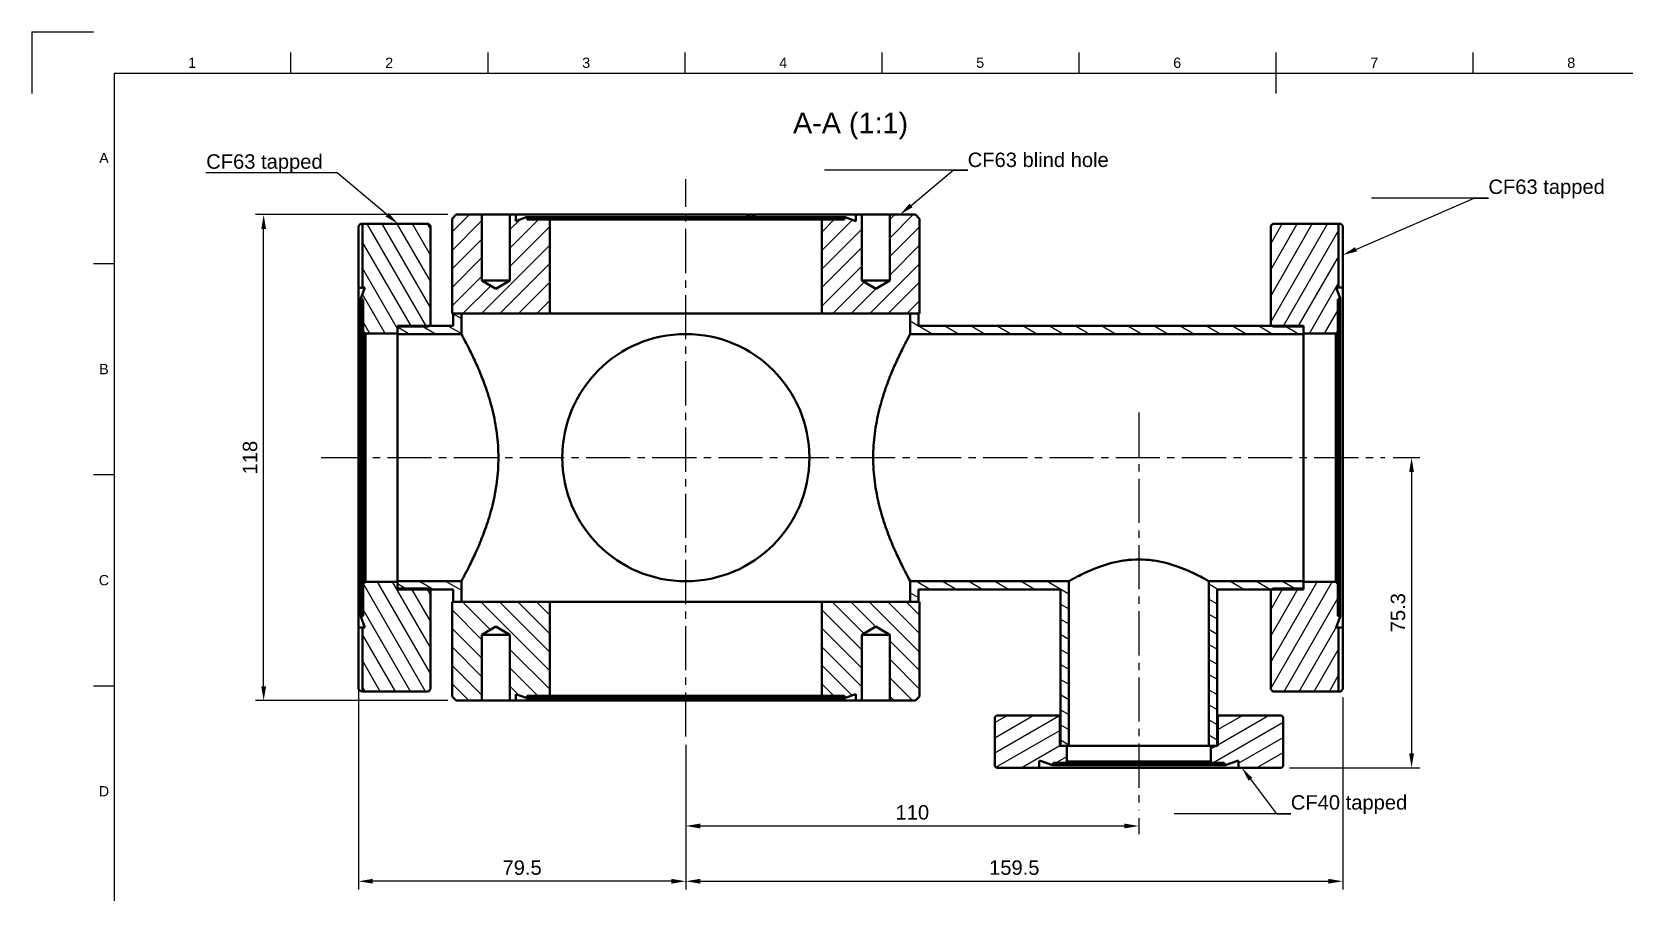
# Model space of a CAD drawing. Header units: millimetres. Extents: x 0 to 594, y 0 to 420.
# Drawn here: x 0 to 386.8, y 210.9 to 420 of the extents above; entities that cross this region are included whole.
import ezdxf
from ezdxf import colors
from ezdxf.entities.mleader import LeaderData, LeaderLine
from ezdxf.enums import TextEntityAlignment as Align
from ezdxf.math import Vec2, Vec3

# ---------------------------------------------------------------- set-up
doc = ezdxf.new("R2010")
doc.units = ezdxf.units.MM
doc.header["$LTSCALE"] = 0.75
doc.linetypes.add('CENTER2', pattern=[28.575, 19.05, -3.175, 3.175, -3.175])
for name, color, linetype, lineweight in [('Border', 7, 'Continuous', 25), ('FD_Dimensions', 7, 'Continuous', 25), ('Hatching', 7, 'Continuous', 25), ('Leaders', 7, 'Continuous', 25), ('Smart Centers', 7, 'CENTER2', 25), ('View Labels', 7, 'Continuous', 25), ('Visible', 7, 'Continuous', 50)]:
    doc.layers.add(name, color=color, linetype=linetype, lineweight=lineweight)
doc.styles.add('FusionTitle', font='')
doc.styles.get("Standard").update_dxf_attribs({"font": 'arial.ttf'})
doc.styles.get('FusionTitle').set_extended_font_data('Arial Unicode MS')
doc.dimstyles.new('Dim-ISO-25', dxfattribs={"dimtxt": 3.5, "dimasz": 3.5, "dimexe": 2, "dimexo": 2, "dimgap": 1.5, "dimtad": 1, "dimzin": 12, "dimdsep": 46, "dimtxsty": 'Standard', "dimcen": 0, "dimazin": 3, "dimtp": 0.1, "dimtm": 0.1, "dimtfac": 0.714, "dimtmove": 0, "dimatfit": 3, "dimfxl": 1, "dimtzin": 12, "dimarcsym": 0})

# ---------------------------------------------------------------- blocks, each defined once
blk = doc.blocks.new('ISO_A2_SHEET')
at = {"layer": 'Border'}
for p, q in [((0, 420), (15, 420)), ((0, 420), (0, 405)), ((62.8335, 415), (62.8335, 410)), ((110.6668, 415), (110.6668, 410)), ((158.5001, 415), (158.5001, 410)), ((206.3334, 415), (206.3334, 410)), ((254.1667, 415), (254.1667, 410)), ((302, 415), (302, 405)), ((349.8333, 415), (349.8333, 410)), ((20, 410), (584, 410)), ((20, 410), (20, 10)), ((15, 363.75), (20, 363.75)), ((15, 312.5), (20, 312.5)), ((15, 261.25), (20, 261.25))]:
    blk.add_line(p, q, dxfattribs=at)
at = {"layer": 'Border', "style": 'FusionTitle'}
for s, p in [('1', (38.91685, 412.5)), ('2', (86.75015, 412.5)), ('3', (134.58345, 412.5)), ('4', (182.41675, 412.5)), ('5', (230.25005, 412.5)), ('6', (278.08335, 412.5)), ('7', (325.91665, 412.5)), ('8', (373.74995, 412.5)), ('A', (17.5, 389.375)), ('B', (17.5, 338.125)), ('C', (17.5, 286.875)), ('D', (17.5, 235.625))]:
    blk.add_text(s, height=2.5, dxfattribs=at).set_placement(p, align=Align.MIDDLE)
blk = doc.blocks.new('*U12')
at = {"layer": 'Smart Centers', "color": 0, "ltscale": 0.75, "transparency": 16777216}
blk.add_line((-88.504499, 0), (169.74001, 0), dxfattribs=at)
blk = doc.blocks.new('*U13')
at = {"layer": 'Smart Centers', "color": 0, "ltscale": 0.75, "transparency": 16777216}
blk.add_line((0, -100.200818), (0, 35.072889), dxfattribs=at)
blk = doc.blocks.new('*U14')
at = {"layer": 'Smart Centers', "color": 0, "ltscale": 0.75, "transparency": 16777216}
blk.add_line((0, 61.922732), (0, -34.554201), dxfattribs=at)
blk = doc.blocks.new('*D33')
at = {"layer": 'Defpoints', "color": 0, "transparency": 16777216}
for p in [(79.275122, 275.37594), (158.775122, 248.922857), (79.275122, 213.771952)]:
    blk.add_point(p, dxfattribs=at)
at = {"layer": 'FD_Dimensions', "color": 0, "lineweight": -2, "transparency": 16777216}
for p, q in [((79.275122, 273.37594), (79.275122, 211.771952)), ((158.775122, 246.922857), (158.775122, 211.771952)), ((155.275122, 213.771952), (82.775122, 213.771952))]:
    blk.add_line(p, q, dxfattribs=at)
at = {"layer": 'FD_Dimensions', "color": 0, "transparency": 16777216}
for points in [[(82.775122, 214.355285), (82.775122, 213.188618), (79.275122, 213.771952)], [(155.275122, 214.355285), (155.275122, 213.188618), (158.775122, 213.771952)]]:
    blk.add_solid(points, dxfattribs=at)
at = {"layer": 'FD_Dimensions', "color": 0, "transparency": 16777216, "insert": (119.025122, 217.058957), "char_height": 3.5, "attachment_point": 5}
blk.add_mtext('79.5', dxfattribs=at)
blk = doc.blocks.new('*D34')
at = {"layer": 'Defpoints', "color": 0, "transparency": 16777216}
for p in [(318.275122, 260.375897), (158.775122, 248.922857), (318.275122, 213.771952)]:
    blk.add_point(p, dxfattribs=at)
at = {"layer": 'FD_Dimensions', "color": 0, "lineweight": -2, "transparency": 16777216}
for p, q in [((318.275122, 258.375897), (318.275122, 211.771952)), ((158.775122, 246.922857), (158.775122, 211.771952)), ((162.275122, 213.771952), (314.775122, 213.771952))]:
    blk.add_line(p, q, dxfattribs=at)
at = {"layer": 'FD_Dimensions', "color": 0, "transparency": 16777216}
for points in [[(162.275122, 214.355285), (162.275122, 213.188618), (158.775122, 213.771952)], [(314.775122, 214.355285), (314.775122, 213.188618), (318.275122, 213.771952)]]:
    blk.add_solid(points, dxfattribs=at)
at = {"layer": 'FD_Dimensions', "color": 0, "transparency": 16777216, "insert": (238.525122, 217.058957), "char_height": 3.5, "attachment_point": 5}
blk.add_mtext('159.5', dxfattribs=at)
blk = doc.blocks.new('*D35')
at = {"layer": 'Defpoints', "color": 0, "transparency": 16777216}
for p in [(158.775122, 248.922857), (268.775122, 231.069474), (268.775122, 227.193235)]:
    blk.add_point(p, dxfattribs=at)
at = {"layer": 'FD_Dimensions', "lineweight": -2, "transparency": 16777216}
for p, q in [((158.775122, 246.922857), (158.775122, 225.193235)), ((268.775122, 229.069474), (268.775122, 225.193235)), ((162.275122, 227.193235), (265.275122, 227.193235))]:
    blk.add_line(p, q, dxfattribs=at)
at = {"layer": 'FD_Dimensions', "transparency": 16777216}
for points in [[(162.275122, 227.776568), (162.275122, 226.609902), (158.775122, 227.193235)], [(265.275122, 227.776568), (265.275122, 226.609902), (268.775122, 227.193235)]]:
    blk.add_solid(points, dxfattribs=at)
at = {"layer": 'FD_Dimensions', "color": 0, "transparency": 16777216, "insert": (213.775122, 230.480241), "char_height": 3.5, "attachment_point": 5}
blk.add_mtext('110', dxfattribs=at)
blk = doc.blocks.new('*D36')
at = {"layer": 'Defpoints', "color": 0, "transparency": 16777216}
for p in [(328.515133, 316.623675), (303.375122, 241.323675), (334.98539, 241.323675)]:
    blk.add_point(p, dxfattribs=at)
at = {"layer": 'FD_Dimensions', "color": 0, "lineweight": -2, "transparency": 16777216}
for p, q in [((330.515133, 316.623675), (336.98539, 316.623675)), ((334.98539, 313.123675), (334.98539, 244.823675)), ((305.375122, 241.323675), (336.98539, 241.323675))]:
    blk.add_line(p, q, dxfattribs=at)
at = {"layer": 'FD_Dimensions', "color": 0, "transparency": 16777216}
for points in [[(334.402056, 313.123675), (335.568723, 313.123675), (334.98539, 316.623675)], [(334.402056, 244.823675), (335.568723, 244.823675), (334.98539, 241.323675)]]:
    blk.add_solid(points, dxfattribs=at)
at = {"layer": 'FD_Dimensions', "color": 0, "transparency": 16777216, "insert": (331.697191, 278.973675), "char_height": 3.5, "attachment_point": 5, "rotation": 90}
blk.add_mtext('75.3', dxfattribs=at)
blk = doc.blocks.new('*D37')
at = {"layer": 'Defpoints', "color": 0, "transparency": 16777216}
for p in [(56.274485, 375.623675), (103.025122, 375.623675), (103.025122, 257.623675)]:
    blk.add_point(p, dxfattribs=at)
at = {"layer": 'FD_Dimensions', "lineweight": -2, "transparency": 16777216}
for p, q in [((101.025122, 375.623675), (54.274485, 375.623675)), ((56.274485, 261.123675), (56.274485, 372.123675)), ((101.025122, 257.623675), (54.274485, 257.623675))]:
    blk.add_line(p, q, dxfattribs=at)
at = {"layer": 'FD_Dimensions', "transparency": 16777216}
for points in [[(55.691152, 372.123675), (56.857818, 372.123675), (56.274485, 375.623675)], [(55.691152, 261.123675), (56.857818, 261.123675), (56.274485, 257.623675)]]:
    blk.add_solid(points, dxfattribs=at)
at = {"layer": 'FD_Dimensions', "color": 0, "transparency": 16777216, "insert": (52.98748, 316.623675), "char_height": 3.5, "attachment_point": 5, "rotation": 90}
blk.add_mtext('118', dxfattribs=at)

msp = doc.modelspace()

# ---------------------------------------------------------------- hatches: boundary and pattern name
at = {"layer": 'Hatching'}
h = msp.add_hatch(dxfattribs=at)
h.set_pattern_fill('ANSI31', color=256, style=0)
edge = h.paths.add_edge_path(flags=0)
edge.add_line((117.5, 374.05), (117.5, 375.624))
edge.add_line((117.5, 375.624), (116.075, 375.624))
edge.add_line((116.075, 375.624), (116.075, 359.664))
edge.add_line((116.075, 359.664), (112.675, 357.621))
edge.add_line((112.675, 357.621), (109.275, 359.664))
edge.add_line((109.275, 359.664), (109.275, 375.624))
edge.add_line((109.275, 375.624), (103.025, 375.624))
edge.add_line((103.025, 375.624), (102.025, 374.624))
edge.add_line((102.025, 374.624), (102.025, 351.624))
edge.add_line((102.025, 351.624), (102.275, 351.624))
edge.add_line((102.275, 351.624), (104.275, 351.624))
edge.add_line((104.275, 351.624), (125.775, 351.624))
edge.add_line((125.775, 351.624), (125.775, 374.424))
edge.add_line((125.775, 374.424), (120.228, 374.424))
edge.add_line((120.228, 374.424), (120.186, 374.894))
edge.add_ellipse((120.087, 374.885), major_axis=(0.0996, 0.0087), ratio=1, start_angle=360, end_angle=465)
edge.add_line((120.053, 374.979), (117.5, 374.05))
edge = h.paths.add_edge_path(flags=0)
edge.add_line((200.05, 375.624), (200.05, 374.05))
edge.add_line((200.05, 374.05), (197.498, 374.979))
edge.add_ellipse((197.463, 374.885), major_axis=(0.0342, 0.094), ratio=1, start_angle=360, end_angle=465)
edge.add_line((197.364, 374.894), (197.323, 374.424))
edge.add_line((197.323, 374.424), (191.775, 374.424))
edge.add_line((191.775, 374.424), (191.775, 351.624))
edge.add_line((191.775, 351.624), (213.275, 351.624))
edge.add_line((213.275, 351.624), (215.275, 351.624))
edge.add_line((215.275, 351.624), (215.525, 351.624))
edge.add_line((215.525, 351.624), (215.525, 374.624))
edge.add_line((215.525, 374.624), (214.525, 375.624))
edge.add_line((214.525, 375.624), (208.275, 375.624))
edge.add_line((208.275, 375.624), (208.275, 359.664))
edge.add_line((208.275, 359.664), (204.875, 357.621))
edge.add_line((204.875, 357.621), (201.475, 359.664))
edge.add_line((201.475, 359.664), (201.475, 375.624))
edge.add_line((201.475, 375.624), (200.05, 375.624))
h = msp.add_hatch(dxfattribs=at)
h.set_pattern_fill('ANSI31', color=256, angle=75, style=0)
h.paths.add_polyline_path([(79.875, 355.224), (80.475, 355.005), (80.475, 347.274), (80.975, 346.774), (88.775, 346.774), (88.775, 348.424), (96.275, 348.424), (96.475, 348.624), (96.775, 348.924), (96.775, 372.874), (96.275, 373.374), (80.275, 373.374), (80.275, 357.899), (80.849, 357.899)], flags=0)
h.paths.add_polyline_path([(80.475, 278.242), (79.875, 278.024), (80.849, 275.349), (80.275, 275.349), (80.275, 259.874), (96.275, 259.874), (96.775, 260.374), (96.775, 284.324), (96.475, 284.624), (96.275, 284.824), (88.775, 284.824), (88.775, 286.474), (80.975, 286.474), (80.475, 285.974)], flags=0)
h = msp.add_hatch(dxfattribs=at)
h.set_pattern_fill('ANSI31', color=256, angle=15, style=0)
h.paths.add_polyline_path([(317.075, 355.005), (317.675, 355.224), (316.702, 357.899), (317.275, 357.899), (317.275, 373.374), (301.275, 373.374), (300.775, 372.874), (300.775, 348.924), (301.075, 348.624), (301.275, 348.424), (308.775, 348.424), (308.775, 346.774), (316.575, 346.774), (317.075, 347.274)], flags=0)
h.paths.add_polyline_path([(317.675, 278.024), (317.075, 278.242), (317.075, 285.974), (316.575, 286.474), (308.775, 286.474), (308.775, 284.824), (301.275, 284.824), (301.075, 284.624), (300.775, 284.324), (300.775, 260.374), (301.275, 259.874), (317.275, 259.874), (317.275, 275.349), (316.702, 275.349)], flags=0)
h = msp.add_hatch(dxfattribs=at)
h.set_pattern_fill('ANSI31', color=256, angle=105, style=0)
h.paths.add_polyline_path([(213.275, 351.624), (213.275, 346.624), (308.775, 346.624), (308.775, 346.774), (308.775, 348.424), (308.775, 348.624), (301.075, 348.624), (215.275, 348.624), (215.275, 351.624)], flags=0)
h.paths.add_polyline_path([(287.775, 246.624), (287.775, 284.624), (301.075, 284.624), (308.775, 284.624), (308.775, 284.824), (308.775, 286.474), (308.775, 286.624), (285.775, 286.624), (285.775, 246.624), (286.275, 246.624)], flags=0)
h.paths.add_polyline_path([(102.275, 348.624), (96.475, 348.624), (88.775, 348.624), (88.775, 348.424), (88.775, 346.774), (88.775, 346.624), (104.275, 346.624), (104.275, 351.624), (102.275, 351.624)], flags=0)
h.paths.add_polyline_path([(88.775, 284.624), (96.475, 284.624), (102.275, 284.624), (102.275, 281.624), (104.275, 281.624), (104.275, 286.624), (88.775, 286.624), (88.775, 286.474), (88.775, 284.824)], flags=0)
h.paths.add_polyline_path([(215.275, 281.624), (215.275, 284.624), (249.775, 284.624), (249.775, 246.624), (251.275, 246.624), (251.775, 246.624), (251.775, 286.624), (213.275, 286.624), (213.275, 281.624)], flags=0)
h = msp.add_hatch(dxfattribs=at)
h.set_pattern_fill('ANSI31', color=256, angle=90, style=0)
edge = h.paths.add_edge_path(flags=0)
edge.add_line((117.5, 257.624), (117.5, 259.197))
edge.add_line((117.5, 259.197), (120.053, 258.268))
edge.add_ellipse((120.087, 258.362), major_axis=(-0.0342, -0.094), ratio=1, start_angle=360, end_angle=465)
edge.add_line((120.186, 258.354), (120.228, 258.824))
edge.add_line((120.228, 258.824), (125.775, 258.824))
edge.add_line((125.775, 258.824), (125.775, 281.624))
edge.add_line((125.775, 281.624), (104.275, 281.624))
edge.add_line((104.275, 281.624), (102.275, 281.624))
edge.add_line((102.275, 281.624), (102.025, 281.624))
edge.add_line((102.025, 281.624), (102.025, 258.624))
edge.add_line((102.025, 258.624), (103.025, 257.624))
edge.add_line((103.025, 257.624), (109.275, 257.624))
edge.add_line((109.275, 257.624), (109.275, 273.584))
edge.add_line((109.275, 273.584), (112.675, 275.627))
edge.add_line((112.675, 275.627), (116.075, 273.584))
edge.add_line((116.075, 273.584), (116.075, 257.624))
edge.add_line((116.075, 257.624), (117.5, 257.624))
edge = h.paths.add_edge_path(flags=0)
edge.add_line((200.05, 259.197), (200.05, 257.624))
edge.add_line((200.05, 257.624), (201.475, 257.624))
edge.add_line((201.475, 257.624), (201.475, 273.584))
edge.add_line((201.475, 273.584), (204.875, 275.627))
edge.add_line((204.875, 275.627), (208.275, 273.584))
edge.add_line((208.275, 273.584), (208.275, 257.624))
edge.add_line((208.275, 257.624), (214.525, 257.624))
edge.add_line((214.525, 257.624), (215.525, 258.624))
edge.add_line((215.525, 258.624), (215.525, 281.624))
edge.add_line((215.525, 281.624), (215.275, 281.624))
edge.add_line((215.275, 281.624), (213.275, 281.624))
edge.add_line((213.275, 281.624), (191.775, 281.624))
edge.add_line((191.775, 281.624), (191.775, 258.824))
edge.add_line((191.775, 258.824), (197.323, 258.824))
edge.add_line((197.323, 258.824), (197.364, 258.354))
edge.add_ellipse((197.463, 258.362), major_axis=(-0.0996, -0.0087), ratio=1, start_angle=360, end_angle=465)
edge.add_line((197.498, 258.268), (200.05, 259.197))
h = msp.add_hatch(dxfattribs=at)
h.set_pattern_fill('ANSI31', color=256, angle=-15, style=0)
edge = h.paths.add_edge_path(flags=0)
edge.add_line((289.507, 242.524), (289.725, 241.924))
edge.add_line((289.725, 241.924), (292.682, 243))
edge.add_ellipse((292.75, 242.812), major_axis=(-0.068, 0.188), ratio=1, start_angle=-110, end_angle=0, ccw=False)
edge.add_line((292.95, 242.812), (292.95, 241.324))
edge.add_line((292.95, 241.324), (303.375, 241.324))
edge.add_line((303.375, 241.324), (303.775, 241.724))
edge.add_line((303.775, 241.724), (303.775, 253.624))
edge.add_line((303.775, 253.624), (303.375, 254.024))
edge.add_line((303.375, 254.024), (288.275, 254.024))
edge.add_line((288.275, 254.024), (287.975, 253.724))
edge.add_line((287.975, 253.724), (287.975, 246.624))
edge.add_line((287.975, 246.624), (287.775, 246.624))
edge.add_line((287.775, 246.624), (286.275, 246.624))
edge.add_line((286.275, 246.624), (286.275, 242.824))
edge.add_line((286.275, 242.824), (286.575, 242.524))
edge.add_line((286.575, 242.524), (289.507, 242.524))
edge = h.paths.add_edge_path(flags=0)
edge.add_line((247.825, 241.924), (248.044, 242.524))
edge.add_line((248.044, 242.524), (250.975, 242.524))
edge.add_line((250.975, 242.524), (251.275, 242.824))
edge.add_line((251.275, 242.824), (251.275, 246.624))
edge.add_line((251.275, 246.624), (249.775, 246.624))
edge.add_line((249.775, 246.624), (249.575, 246.624))
edge.add_line((249.575, 246.624), (249.575, 253.724))
edge.add_line((249.575, 253.724), (249.275, 254.024))
edge.add_line((249.275, 254.024), (234.175, 254.024))
edge.add_line((234.175, 254.024), (233.775, 253.624))
edge.add_line((233.775, 253.624), (233.775, 241.724))
edge.add_line((233.775, 241.724), (234.175, 241.324))
edge.add_line((234.175, 241.324), (244.6, 241.324))
edge.add_line((244.6, 241.324), (244.6, 242.812))
edge.add_ellipse((244.8, 242.812), major_axis=(-0.2, 0), ratio=1, start_angle=250, end_angle=360, ccw=False)
edge.add_line((244.869, 243), (247.825, 241.924))

# ---------------------------------------------------------------- linework, layer by layer
at = {"layer": 'Visible'}
for p, q in [((103.025, 375.624), (102.025, 374.624)), ((109.275, 375.624), (103.025, 375.624)), ((109.275, 359.664), (109.275, 375.624)), ((116.075, 375.624), (109.275, 375.624)), ((116.075, 375.624), (116.075, 359.664)), ((117.5, 375.624), (116.075, 375.624)), ((117.5, 374.05), (117.5, 375.624)), ((173.455, 375.624), (117.5, 375.624)), ((173.455, 375.624), (175.672, 375.624)), ((200.05, 375.624), (175.672, 375.624)), ((201.475, 375.624), (200.05, 375.624)), ((200.05, 375.624), (200.05, 374.05)), ((208.275, 375.624), (201.475, 375.624)), ((201.475, 359.664), (201.475, 375.624)), ((208.275, 375.624), (208.275, 359.664)), ((214.525, 375.624), (208.275, 375.624)), ((215.525, 374.624), (214.525, 375.624)), ((79.775, 373.354), (79.275, 372.854)), ((79.275, 372.854), (79.275, 357.871)), ((79.775, 373.354), (80.275, 373.354)), ((80.275, 373.374), (80.275, 357.899)), ((96.275, 373.374), (80.275, 373.374)), ((96.775, 372.874), (96.275, 373.374)), ((96.775, 348.924), (96.775, 372.874)), ((102.025, 374.624), (102.025, 351.624)), ((120.053, 374.979), (117.5, 374.05)), ((197.463, 374.985), (120.087, 374.985)), ((120.228, 374.424), (120.186, 374.894)), ((125.775, 374.424), (120.228, 374.424)), ((125.775, 351.624), (125.775, 374.424)), ((191.775, 374.424), (125.775, 374.424)), ((191.775, 374.424), (191.775, 351.624)), ((197.323, 374.424), (191.775, 374.424)), ((197.364, 374.894), (197.323, 374.424)), ((200.05, 374.05), (197.498, 374.979)), ((215.525, 351.624), (215.525, 374.624)), ((301.275, 373.374), (300.775, 372.874)), ((300.775, 372.874), (300.775, 348.924)), ((317.275, 373.374), (301.275, 373.374)), ((317.275, 357.899), (317.275, 373.374)), ((317.275, 373.371), (317.775, 373.371)), ((318.275, 372.871), (317.775, 373.371)), ((318.275, 357.896), (318.275, 372.871)), ((80.275, 357.871), (79.275, 357.871)), ((79.275, 275.376), (79.275, 357.871)), ((80.849, 357.899), (79.875, 355.224)), ((80.275, 357.899), (80.849, 357.899)), ((80.275, 357.899), (80.275, 357.871)), ((112.675, 357.621), (109.275, 359.664)), ((116.075, 359.664), (109.275, 359.664)), ((116.075, 359.664), (112.675, 357.621)), ((208.275, 359.664), (201.475, 359.664)), ((204.875, 357.621), (201.475, 359.664)), ((208.275, 359.664), (204.875, 357.621)), ((316.702, 357.899), (317.275, 357.899)), ((317.675, 355.224), (316.702, 357.899)), ((317.275, 357.896), (317.275, 357.899)), ((318.275, 357.896), (317.275, 357.896)), ((318.275, 357.896), (318.275, 275.352)), ((79.875, 355.224), (80.475, 355.005)), ((79.875, 278.024), (79.875, 355.224)), ((80.475, 355.005), (80.475, 347.274)), ((317.075, 355.005), (317.675, 355.224)), ((317.075, 347.274), (317.075, 355.005)), ((317.675, 355.224), (317.675, 278.024)), ((88.775, 348.624), (88.775, 346.624)), ((102.275, 348.624), (88.775, 348.624)), ((88.775, 348.424), (96.275, 348.424)), ((88.775, 346.774), (88.775, 348.424)), ((96.275, 348.424), (96.775, 348.924)), ((96.775, 348.924), (96.775, 348.624)), ((102.025, 351.624), (125.775, 351.624)), ((102.275, 351.624), (102.275, 348.624)), ((104.275, 351.624), (102.275, 351.624)), ((104.275, 346.624), (104.275, 351.624)), ((125.775, 351.624), (191.775, 351.624)), ((191.775, 351.624), (215.525, 351.624)), ((215.275, 351.624), (213.275, 351.624)), ((213.275, 351.624), (213.275, 346.624)), ((215.275, 348.624), (215.275, 351.624)), ((308.775, 348.624), (215.275, 348.624)), ((300.775, 348.924), (301.275, 348.424)), ((300.775, 348.624), (300.775, 348.924)), ((301.275, 348.424), (308.775, 348.424)), ((308.775, 346.624), (308.775, 348.624)), ((308.775, 348.424), (308.775, 346.774)), ((80.475, 347.274), (80.975, 346.774)), ((80.475, 285.974), (80.475, 347.274)), ((80.975, 346.774), (88.775, 346.774)), ((80.975, 346.774), (80.975, 286.474)), ((88.775, 346.624), (104.275, 346.624)), ((88.775, 286.624), (88.775, 346.624)), ((213.275, 346.624), (308.775, 346.624)), ((308.775, 346.774), (316.575, 346.774)), ((308.775, 346.624), (308.775, 286.624)), ((316.575, 346.774), (317.075, 347.274)), ((316.575, 286.474), (316.575, 346.774)), ((317.075, 347.274), (317.075, 285.974)), ((80.975, 286.474), (80.475, 285.974)), ((88.775, 286.474), (80.975, 286.474)), ((88.775, 286.624), (88.775, 284.624)), ((104.275, 286.624), (88.775, 286.624)), ((88.775, 284.824), (88.775, 286.474)), ((104.275, 281.624), (104.275, 286.624)), ((213.275, 286.624), (213.275, 281.624)), ((251.775, 286.624), (213.275, 286.624)), ((251.775, 246.624), (251.775, 286.624)), ((285.775, 286.624), (285.775, 246.624)), ((308.775, 286.624), (285.775, 286.624)), ((308.775, 284.624), (308.775, 286.624)), ((308.775, 286.474), (308.775, 284.824)), ((316.575, 286.474), (308.775, 286.474)), ((317.075, 285.974), (316.575, 286.474)), ((80.475, 285.974), (80.475, 278.242)), ((96.275, 284.824), (88.775, 284.824)), ((88.775, 284.624), (102.275, 284.624)), ((96.775, 284.324), (96.275, 284.824)), ((96.775, 284.624), (96.775, 284.324)), ((96.775, 260.374), (96.775, 284.324)), ((102.275, 284.624), (102.275, 281.624)), ((215.275, 284.624), (249.775, 284.624)), ((215.275, 281.624), (215.275, 284.624)), ((249.775, 284.624), (249.775, 246.624)), ((287.775, 284.624), (308.775, 284.624)), ((287.775, 246.624), (287.775, 284.624)), ((301.275, 284.824), (300.775, 284.324)), ((300.775, 284.324), (300.775, 284.624)), ((300.775, 284.324), (300.775, 260.374)), ((308.775, 284.824), (301.275, 284.824)), ((317.075, 278.242), (317.075, 285.974)), ((102.025, 281.624), (102.025, 258.624)), ((125.775, 281.624), (102.025, 281.624)), ((102.275, 281.624), (104.275, 281.624)), ((125.775, 258.824), (125.775, 281.624)), ((191.775, 281.624), (125.775, 281.624)), ((191.775, 281.624), (191.775, 258.824)), ((215.525, 281.624), (191.775, 281.624)), ((213.275, 281.624), (215.275, 281.624)), ((215.525, 258.624), (215.525, 281.624)), ((79.275, 275.376), (79.275, 260.394)), ((79.275, 275.376), (80.275, 275.376)), ((80.475, 278.242), (79.875, 278.024)), ((79.875, 278.024), (80.849, 275.349)), ((80.275, 275.349), (80.275, 275.376)), ((80.275, 275.349), (80.275, 259.874)), ((80.849, 275.349), (80.275, 275.349)), ((109.275, 273.584), (112.675, 275.627)), ((112.675, 275.627), (116.075, 273.584)), ((201.475, 273.584), (204.875, 275.627)), ((204.875, 275.627), (208.275, 273.584)), ((316.702, 275.349), (317.675, 278.024)), ((317.275, 275.349), (316.702, 275.349)), ((317.675, 278.024), (317.075, 278.242)), ((317.275, 275.352), (318.275, 275.352)), ((317.275, 275.352), (317.275, 275.349)), ((317.275, 259.874), (317.275, 275.349)), ((318.275, 260.376), (318.275, 275.352)), ((109.275, 257.624), (109.275, 273.584)), ((109.275, 273.584), (116.075, 273.584)), ((116.075, 273.584), (116.075, 257.624)), ((201.475, 257.624), (201.475, 273.584)), ((201.475, 273.584), (208.275, 273.584)), ((208.275, 273.584), (208.275, 257.624)), ((79.275, 260.394), (79.775, 259.894)), ((80.275, 259.894), (79.775, 259.894)), ((80.275, 259.874), (96.275, 259.874)), ((96.275, 259.874), (96.775, 260.374)), ((117.5, 259.197), (120.053, 258.268)), ((117.5, 257.624), (117.5, 259.197)), ((197.498, 258.268), (200.05, 259.197)), ((200.05, 259.197), (200.05, 257.624)), ((300.775, 260.374), (301.275, 259.874)), ((301.275, 259.874), (317.275, 259.874)), ((317.775, 259.876), (317.275, 259.876)), ((317.775, 259.876), (318.275, 260.376)), ((102.025, 258.624), (103.025, 257.624)), ((103.025, 257.624), (109.275, 257.624)), ((109.275, 257.624), (116.075, 257.624)), ((116.075, 257.624), (117.5, 257.624)), ((117.5, 257.624), (141.878, 257.624)), ((120.087, 258.262), (197.463, 258.262)), ((120.186, 258.354), (120.228, 258.824)), ((120.228, 258.824), (125.775, 258.824)), ((125.775, 258.824), (191.775, 258.824)), ((144.095, 257.624), (141.878, 257.624)), ((144.095, 257.624), (200.05, 257.624)), ((191.775, 258.824), (197.323, 258.824)), ((197.323, 258.824), (197.364, 258.354)), ((200.05, 257.624), (201.475, 257.624)), ((201.475, 257.624), (208.275, 257.624)), ((208.275, 257.624), (214.525, 257.624)), ((214.525, 257.624), (215.525, 258.624)), ((234.175, 254.024), (233.775, 253.624)), ((233.775, 253.624), (233.775, 241.724)), ((249.275, 254.024), (234.175, 254.024)), ((249.575, 253.724), (249.275, 254.024)), ((249.275, 254.024), (249.775, 254.024)), ((249.575, 246.624), (249.575, 253.724)), ((249.775, 253.724), (249.575, 253.724)), ((287.775, 254.024), (288.275, 254.024)), ((287.975, 253.724), (287.775, 253.724)), ((288.275, 254.024), (287.975, 253.724)), ((287.975, 253.724), (287.975, 246.624)), ((303.375, 254.024), (288.275, 254.024)), ((303.775, 253.624), (303.375, 254.024)), ((303.775, 241.724), (303.775, 253.624)), ((251.275, 246.624), (249.575, 246.624)), ((249.775, 246.624), (251.775, 246.624)), ((251.275, 242.824), (251.275, 246.624)), ((285.775, 246.624), (251.775, 246.624)), ((285.775, 246.624), (287.775, 246.624)), ((286.275, 246.624), (286.275, 242.824)), ((287.975, 246.624), (286.275, 246.624)), ((233.775, 241.724), (234.175, 241.324)), ((234.175, 241.324), (244.6, 241.324)), ((244.6, 241.324), (244.6, 242.812)), ((244.6, 241.324), (292.95, 241.324)), ((244.869, 243), (247.825, 241.924)), ((247.825, 241.924), (248.044, 242.524)), ((247.825, 241.924), (289.725, 241.924)), ((248.044, 242.524), (250.975, 242.524)), ((250.975, 242.524), (251.275, 242.824)), ((286.575, 242.524), (250.975, 242.524)), ((251.275, 242.824), (286.275, 242.824)), ((286.275, 242.824), (286.575, 242.524)), ((286.575, 242.524), (289.507, 242.524)), ((289.507, 242.524), (289.725, 241.924)), ((289.725, 241.924), (292.682, 243)), ((292.95, 242.812), (292.95, 241.324)), ((292.95, 241.324), (303.375, 241.324)), ((303.375, 241.324), (303.775, 241.724))]:
    msp.add_line(p, q, dxfattribs=at)
for centre, radius, start, end in [((120.087, 374.885), 0.1, 5, 110), ((197.463, 374.885), 0.1, 70, 175), ((158.775, 316.624), 30, 0, 180), ((158.775, 316.624), 30, 180, 0), ((120.087, 258.362), 0.1, 250, 355), ((197.463, 258.362), 0.1, 185, 290)]:
    msp.add_arc(centre, radius, start, end, dxfattribs=at)
at = {"layer": 'Visible', "extrusion": (0, 0, -1)}
for centre, start, end in [((-244.8, 242.812), 0, 110), ((-292.75, 242.812), 70, 180)]:
    msp.add_arc(centre, 0.2, start, end, dxfattribs=at)
at = {"layer": 'Visible'}
for points, knots in [([(175.672, 375.624), (175.633, 375.566), (175.59, 375.512), (175.423, 375.33), (175.269, 375.214), (174.929, 375.061), (174.744, 375.024), (174.396, 375.024), (174.21, 375.061), (173.867, 375.214), (173.71, 375.33), (173.539, 375.512), (173.496, 375.566), (173.455, 375.624)], [0.09217376, 0.09217376, 0.09217376, 0.09217376, 0.11301668, 0.11301668, 0.16952502, 0.16952502, 0.22603336, 0.22603336, 0.2825417, 0.2825417, 0.33905004, 0.33905004, 0.35989297, 0.35989297, 0.35989297, 0.35989297]), ([(113.275, 316.624), (113.275, 318.56), (113.148, 320.542), (112.647, 324.454), (112.274, 326.383), (111.366, 330.06), (110.831, 331.812), (109.711, 335.044), (109.127, 336.525), (108.021, 339.143), (107.457, 340.376), (106.409, 342.564), (105.925, 343.519), (105.122, 345.064), (104.803, 345.655), (104.38, 346.435), (104.275, 346.624), (104.275, 346.624)], [9.2722102, 9.2722102, 9.2722102, 9.2722102, 9.8529605, 9.8529605, 10.4337108, 10.4337108, 11.0144611, 11.0144611, 11.5952114, 11.5952114, 12.1734874, 12.1734874, 12.7517634, 12.7517634, 13.3300393, 13.3300393, 13.9083153, 13.9083153, 13.9083153, 13.9083153]), ([(204.275, 316.624), (204.275, 318.56), (204.402, 320.542), (204.903, 324.454), (205.276, 326.383), (206.184, 330.06), (206.719, 331.812), (207.839, 335.044), (208.423, 336.525), (209.529, 339.143), (210.093, 340.376), (211.141, 342.564), (211.626, 343.519), (212.428, 345.064), (212.747, 345.655), (213.17, 346.435), (213.275, 346.624), (213.275, 346.624)], [9.2722102, 9.2722102, 9.2722102, 9.2722102, 9.8529605, 9.8529605, 10.4337108, 10.4337108, 11.0144611, 11.0144611, 11.5952114, 11.5952114, 12.1734874, 12.1734874, 12.7517634, 12.7517634, 13.3300393, 13.3300393, 13.9083153, 13.9083153, 13.9083153, 13.9083153]), ([(104.275, 286.624), (104.275, 286.624), (104.38, 286.812), (104.803, 287.593), (105.122, 288.184), (105.925, 289.728), (106.409, 290.683), (107.457, 292.871), (108.021, 294.105), (109.127, 296.722), (109.711, 298.203), (110.831, 301.435), (111.366, 303.187), (112.274, 306.864), (112.647, 308.793), (113.148, 312.705), (113.275, 314.688), (113.275, 316.624)], [4.6361051, 4.6361051, 4.6361051, 4.6361051, 5.2143811, 5.2143811, 5.792657, 5.792657, 6.370933, 6.370933, 6.949209, 6.949209, 7.5299593, 7.5299593, 8.1107096, 8.1107096, 8.6914599, 8.6914599, 9.2722102, 9.2722102, 9.2722102, 9.2722102]), ([(213.275, 286.624), (213.275, 286.624), (213.17, 286.812), (212.747, 287.593), (212.428, 288.184), (211.626, 289.728), (211.141, 290.683), (210.093, 292.871), (209.529, 294.105), (208.423, 296.722), (207.839, 298.203), (206.719, 301.435), (206.184, 303.187), (205.276, 306.864), (204.903, 308.793), (204.402, 312.705), (204.275, 314.688), (204.275, 316.624)], [4.6361051, 4.6361051, 4.6361051, 4.6361051, 5.2143811, 5.2143811, 5.792657, 5.792657, 6.370933, 6.370933, 6.949209, 6.949209, 7.5299593, 7.5299593, 8.1107096, 8.1107096, 8.6914599, 8.6914599, 9.2722102, 9.2722102, 9.2722102, 9.2722102]), ([(268.775, 291.905), (267.676, 291.905), (266.551, 291.83), (264.333, 291.533), (263.24, 291.313), (260.116, 290.51), (258.24, 289.787), (256.015, 288.814), (255.317, 288.484), (254.078, 287.871), (253.537, 287.588), (252.661, 287.119), (252.325, 286.933), (251.882, 286.685), (251.775, 286.624), (251.775, 286.624)], [0, 0, 0, 0, 0.3297921, 0.3297921, 0.6595843, 0.6595843, 1.3191686, 1.3191686, 1.6473478, 1.6473478, 1.9755269, 1.9755269, 2.3037061, 2.3037061, 2.6318852, 2.6318852, 2.6318852, 2.6318852]), ([(285.775, 286.624), (285.775, 286.624), (285.668, 286.685), (285.225, 286.933), (284.89, 287.119), (284.014, 287.588), (283.472, 287.871), (282.233, 288.484), (281.535, 288.814), (279.311, 289.787), (277.434, 290.51), (274.31, 291.313), (273.217, 291.533), (271, 291.83), (269.874, 291.905), (268.775, 291.905)], [7.8956557, 7.8956557, 7.8956557, 7.8956557, 8.2238348, 8.2238348, 8.552014, 8.552014, 8.8801931, 8.8801931, 9.2083723, 9.2083723, 9.8679566, 9.8679566, 10.1977487, 10.1977487, 10.5275409, 10.5275409, 10.5275409, 10.5275409]), ([(141.878, 257.624), (141.918, 257.681), (141.96, 257.735), (142.127, 257.918), (142.281, 258.033), (142.621, 258.186), (142.806, 258.224), (143.154, 258.224), (143.34, 258.186), (143.683, 258.033), (143.841, 257.918), (144.011, 257.735), (144.055, 257.681), (144.095, 257.624)], [-0.35989297, -0.35989297, -0.35989297, -0.35989297, -0.33905004, -0.33905004, -0.2825417, -0.2825417, -0.22603336, -0.22603336, -0.16952502, -0.16952502, -0.11301668, -0.11301668, -0.09217376, -0.09217376, -0.09217376, -0.09217376])]:
    msp.add_open_spline(points, degree=3, knots=knots, dxfattribs=at)

# ---------------------------------------------------------------- block references
at = {"layer": 'Border'}
msp.add_blockref('ISO_A2_SHEET', (0, 0), dxfattribs=at)
at = {"layer": 'Smart Centers', "ltscale": 0.75}
for name, p in [('*U13', (158.775, 349.124)), ('*U14', (268.775, 265.624)), ('*U12', (158.775, 316.624))]:
    msp.add_blockref(name, p, dxfattribs=at)

# ---------------------------------------------------------------- texts
at = {"layer": 'View Labels', "insert": (198.775, 393.874), "char_height": 5, "width": 30.21487, "attachment_point": 8}
msp.add_mtext('A-A (1:1)', dxfattribs=at)

# ---------------------------------------------------------------- dimensions: what is measured, and where the dimension line sits
at = {"layer": 'FD_Dimensions'}
for base, p1, p2, angle, override, picture, middle in [((56.274, 375.624), (103.025, 257.624), (103.025, 375.624), 270, {"dimlfac": 1, "dimclrd": 256, "dimclre": 256}, '*D37', (52.987, 316.624)), ((334.985, 241.324), (328.515, 316.624), (303.375, 241.324), 90, {"dimlfac": 1}, '*D36', (331.697, 278.974)), ((79.275, 213.772), (158.775, 248.923), (79.275, 275.376), 180, {"dimlfac": 1}, '*D33', (119.025, 217.059)), ((318.275, 213.772), (158.775, 248.923), (318.275, 260.376), 180, {"dimlfac": 1}, '*D34', (238.525, 217.059)), ((268.775, 227.193), (158.775, 248.923), (268.775, 231.069), 180, {"dimlfac": 1, "dimclrd": 256, "dimclre": 256}, '*D35', (213.775, 230.48))]:
    dim = msp.add_linear_dim(base=base, p1=p1, p2=p2, angle=angle, dimstyle='Dim-ISO-25', override=override, dxfattribs=at)
    dim.commit()
    dim.dimension.update_dxf_attribs({"geometry": picture, "text_midpoint": middle})

# ---------------------------------------------------------------- leaders
at = {"layer": 'Leaders'}
ml = msp.add_multileader_mtext('Standard', dxfattribs=at)
ml.set_content('CF63 blind hole', color=256)
ml.set_leader_properties()
ml.build(insert=Vec2(0, 0))
ml.multileader.update_dxf_attribs({"text_left_attachment_type": 5, "text_right_attachment_type": 5, "dogleg_length": 3.5, "arrow_head_size": 3.5})
ctx = ml.context
ctx.base_point, ctx.char_height, ctx.arrow_head_size, ctx.landing_gap_size, ctx.plane_origin = Vec3(227.216, 386.425), 3.5, 3.5, 0, Vec3(211.466, 383.197)
ctx.left_attachment, ctx.right_attachment = 5, 5
notes = []
notes.append((ctx, [(0, (1, 1, 0), (223.716, 386.425), (1, 0), 3.5, [(0, [(210.772, 375.624)], 0, [])])]))
ctx.mtext.insert, ctx.mtext.flow_direction = Vec3(227.216, 390.685), 5
ml = msp.add_multileader_mtext('Standard', dxfattribs=at)
ml.set_content('CF63 tapped', color=256)
ml.set_leader_properties()
ml.build(insert=Vec2(0, 0))
ml.multileader.update_dxf_attribs({"text_left_attachment_type": 5, "text_right_attachment_type": 5, "dogleg_length": 3.5, "arrow_head_size": 3.5})
ctx = ml.context
ctx.base_point, ctx.char_height, ctx.arrow_head_size, ctx.landing_gap_size, ctx.plane_origin = Vec3(42.927, 385.735), 3.5, 3.5, 0, Vec3(89.398, 380.947)
ctx.left_attachment, ctx.right_attachment, ctx.text_align_type = 5, 5, 2
notes.append((ctx, [(0, (1, 1, 0), (74.1, 385.735), (-1, 0), 3.5, [(0, [(88.923, 373.374)], 0, [])])]))
ctx.mtext.insert, ctx.mtext.alignment, ctx.mtext.flow_direction = Vec3(70.6, 390.267), 3, 5
ml = msp.add_multileader_mtext('Standard', dxfattribs=at)
ml.set_content('CF63 tapped', color=256)
ml.set_leader_properties()
ml.build(insert=Vec2(0, 0))
ml.multileader.update_dxf_attribs({"text_left_attachment_type": 5, "text_right_attachment_type": 5, "dogleg_length": 3.5, "arrow_head_size": 3.5})
ctx = ml.context
ctx.base_point, ctx.char_height, ctx.arrow_head_size, ctx.landing_gap_size, ctx.plane_origin = Vec3(353.642, 379.614), 3.5, 3.5, 0, Vec3(318.275, 378.152)
ctx.left_attachment, ctx.right_attachment = 5, 5
notes.append((ctx, [(0, (1, 1, 0), (350.142, 379.614), (1, 0), 3.5, [(0, [(318.275, 365.806)], 0, [])])]))
ctx.mtext.insert, ctx.mtext.flow_direction = Vec3(353.642, 384.146), 5
ml = msp.add_multileader_mtext('Standard', dxfattribs=at)
ml.set_content('CF40 tapped', color=256)
ml.set_leader_properties()
ml.build(insert=Vec2(0, 0))
ml.multileader.update_dxf_attribs({"text_left_attachment_type": 5, "text_right_attachment_type": 5, "dogleg_length": 3.5, "arrow_head_size": 3.5})
ctx = ml.context
ctx.base_point, ctx.char_height, ctx.arrow_head_size, ctx.landing_gap_size, ctx.plane_origin = Vec3(305.67, 230.132), 3.5, 3.5, 0, Vec3(294.894, 248.897)
ctx.left_attachment, ctx.right_attachment = 5, 5
notes.append((ctx, [(0, (1, 1, 0), (302.17, 230.132), (1, 0), 3.5, [(0, [(293.748, 241.324)], 0, [])])]))
ctx.mtext.insert, ctx.mtext.flow_direction = Vec3(305.67, 234.664), 5
for ctx, leaders in notes:
    for number, flags, end, landing, length, lines in leaders:
        leader = LeaderData()
        leader.index, (leader.has_last_leader_line, leader.has_dogleg_vector, leader.attachment_direction) = number, flags
        leader.last_leader_point, leader.dogleg_vector, leader.dogleg_length = Vec3(end), Vec3(landing), length
        for number, points, colour, breaks in lines:
            line = LeaderLine()
            line.index, line.vertices, line.color, line.breaks = number, Vec3.list(points), colors.encode_raw_color(colour), breaks
            leader.lines.append(line)
        ctx.leaders.append(leader)

doc.saveas('drawing.dxf')
